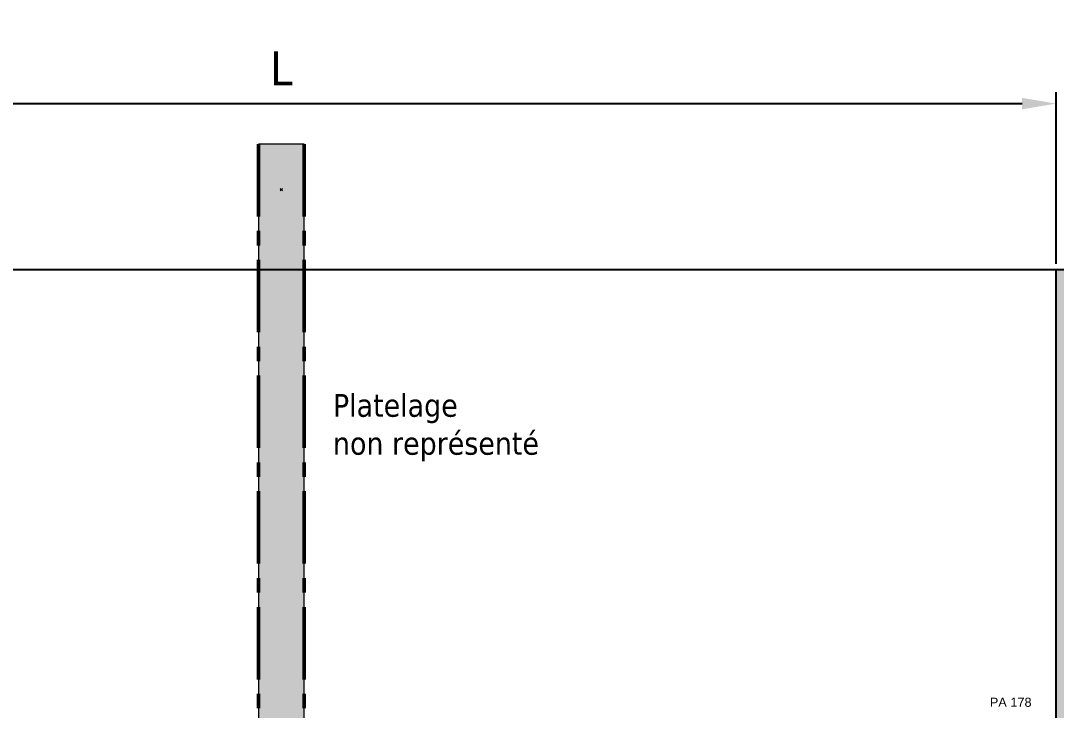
# Model space of a CAD drawing. Header units: millimetres. Extents: x -20000 to 230000, y -17405 to 25402.
# Drawn here: x 114903.1 to 115357.5, y -5775.6 to -5472.9 of the extents above; entities that cross this region are included whole.
import ezdxf
from ezdxf.enums import TextEntityAlignment as Align

# ---------------------------------------------------------------- set-up
doc = ezdxf.new("R2010")
doc.units = ezdxf.units.MM
doc.header["$PDMODE"] = 35
doc.header["$PDSIZE"] = 0.5
doc.linetypes.add('AXES', pattern=[50.8, 31.75, -6.35, 6.35, -6.35])
doc.layers.get('0').update_dxf_attribs({"lineweight": 13})
doc.layers.get('Defpoints').update_dxf_attribs({"true_color": 0xc2a584})
doc.layers.add('0 - Invisible', color=43, linetype='Continuous', lineweight=0, plot=False)
for name, color, linetype, lineweight in [('1 - Axe', 1, 'AXES', 0), ('1 - BETON', 251, 'Continuous', 25), ('1 - Cotation', 32, 'Continuous', 13), ('1 - Texte', 7, 'Continuous', 13)]:
    doc.layers.add(name, color=color, linetype=linetype, lineweight=lineweight)
doc.layers.add('1 - Cache', color=7, linetype='Continuous', lineweight=0, true_color=0xffffff)
doc.styles.get("Standard").update_dxf_attribs({"font": 'ARIALUNI.TTF'})
doc.styles.add('Texte Poralu', font='tahomabd.ttf')
doc.dimstyles.new('100 - 1000', dxfattribs={"dimtxt": 15, "dimasz": 15, "dimexe": 5, "dimexo": 2.5, "dimgap": 8, "dimtad": 1, "dimdec": 1, "dimtxsty": 'Texte Poralu', "dimcen": 10, "dimazin": 0, "dimtfac": 1, "dimtdec": 1, "dimtmove": 0, "dimatfit": 3, "dimfxl": 1, "dimarcsym": 0})
doc.dimstyles.new('30 - 1000', dxfattribs={"dimtxt": 10, "dimasz": 10, "dimexe": 5, "dimexo": 2.5, "dimgap": 5, "dimtad": 1, "dimdec": 1, "dimtxsty": 'Texte Poralu', "dimcen": 5, "dimazin": 0, "dimtfac": 1, "dimtdec": 1, "dimtmove": 0, "dimatfit": 3, "dimfxl": 1, "dimarcsym": 0})

# ---------------------------------------------------------------- blocks, each defined once
blk = doc.blocks.new('*U470')
for tag, p in [('PA1', (-320, 123)), ('PA2', (320, 123))]:
    blk.add_attdef(tag, text='', height=4).set_placement(p, align=Align.MIDDLE_CENTER)
blk = doc.blocks.new('*D937')
at = {"layer": '1 - Cotation', "color": 0, "lineweight": -2, "transparency": 16777216}
for p, q in [((114677.5, -5579.57), (114677.5, -5504.26)), ((115357.5, -5579.57), (115357.5, -5504.26)), ((114692.5, -5509.26), (115342.5, -5509.26))]:
    blk.add_line(p, q, dxfattribs=at)
at = {"layer": '1 - Cotation', "color": 0, "transparency": 16777216}
for points in [[(114692.5, -5506.76), (114692.5, -5511.76), (114677.5, -5509.26)], [(115342.5, -5506.76), (115342.5, -5511.76), (115357.5, -5509.26)]]:
    blk.add_solid(points, dxfattribs=at)
at = {"layer": 'Defpoints', "color": 0, "transparency": 16777216}
for p in [(115357.5, -5509.26), (114677.5, -5582.07), (115357.5, -5582.07)]:
    blk.add_point(p, dxfattribs=at)
at = {"layer": '1 - Cotation', "color": 0, "transparency": 16777216, "insert": (115017.5, -5493.76), "char_height": 15, "attachment_point": 5, "style": 'Texte Poralu'}
blk.add_mtext('L', dxfattribs=at)
blk = doc.blocks.new('*U414')
at = {"layer": '1 - Cache'}
blk.add_hatch(color=256, dxfattribs=at).paths.add_polyline_path([(-10, 20), (-10, -550), (10, -550), (10, 20)])
at = {"layer": '0 - Invisible'}
blk.add_lwpolyline([(-10, 20), (-10, -550), (10, -550), (10, 20)], close=True, dxfattribs=at)
for p in [(0, 0), (0, -530)]:
    blk.add_point(p, dxfattribs=at)
at = {"layer": '1 - Axe', "lineweight": 50}
for p, q in [((-10, 20), (-10, -550)), ((10, 20), (10, -550))]:
    blk.add_line(p, q, dxfattribs=at)
blk = doc.blocks.new('*U498')
at = {"layer": '1 - BETON'}
h = blk.add_hatch(dxfattribs=at)
h.set_pattern_fill('AR-SAND', color=256, scale=0.1)
h.set_pattern_definition([(37.5, (50, -60), (-0.160003, 4.89413), [0, -3.8608, 0, -4.318, 0, -4.1275]), (7.5, (50, -60), (4.49523, 7.16825), [0, -2.0828, 0, -3.4798, 0, -1.3335]), (327.5, (46.8757, -60), (7.909924, 0.01437), [0, -1.27, 0, -4.572, 0, -5.969]), (317.5, (46.876, -60), (7.63556, 2.2293), [0, -0.635, 0, -2.9972, 0, -3.429])])
h.paths.add_polyline_path([(-150, 10), (-150, 0), (0, 0), (0, -260), (10, -260), (10, 10)])
at = {"layer": '0 - Invisible'}
blk.add_lwpolyline([(-150, 10), (-150, 0)], dxfattribs=at)
at = {"layer": '1 - BETON'}
blk.add_lwpolyline([(-150, 0), (0, 0), (0, -260), (10, -260), (10, 10), (-150, 10)], dxfattribs=at)
blk = doc.blocks.new('*D931')
at = {"layer": 'Defpoints', "color": 0, "lineweight": -2, "transparency": 16777216}
blk.add_line((115020, -3615.67), (115055.99, -3615.67), dxfattribs=at)
at = {"layer": 'Defpoints', "color": 0, "transparency": 16777216}
for p in [(115017.5, -3615.67), (115017.5, -3615.67), (110000, -6005.67)]:
    blk.add_point(p, dxfattribs=at)
at = {"layer": 'Defpoints', "color": 0, "transparency": 16777216, "insert": (115039.25, -3605.46), "char_height": 10, "attachment_point": 5, "style": 'Texte Poralu'}
blk.add_mtext('2390', dxfattribs=at)
blk = doc.blocks.new('*D932')
at = {"layer": 'Defpoints', "color": 0, "lineweight": -2, "transparency": 16777216}
blk.add_line((115420, -3505.67), (115455.99, -3505.67), dxfattribs=at)
at = {"layer": 'Defpoints', "color": 0, "transparency": 16777216}
for p in [(115417.5, -3505.67), (115417.5, -3505.67), (110000, -6005.67)]:
    blk.add_point(p, dxfattribs=at)
at = {"layer": 'Defpoints', "color": 0, "transparency": 16777216, "insert": (115439.25, -3495.46), "char_height": 10, "attachment_point": 5, "style": 'Texte Poralu'}
blk.add_mtext('2500', dxfattribs=at)

msp = doc.modelspace()

# ---------------------------------------------------------------- linework, layer by layer
at = {"layer": 'Defpoints', "ltscale": 2}
msp.add_line((114677.5, -5582.07), (115357.5, -5582.07), dxfattribs=at)

# ---------------------------------------------------------------- block references
msp.add_blockref('*U414', (115017.5, -5547.07))
at = {"xscale": -1, "rotation": 8.128960704567589e-07}
msp.add_blockref('*U498', (115367.5, -5592.07), dxfattribs=at)
ref = msp.add_blockref('*U470', (115017.5, -5895.07))
ref.add_attrib('PA2', 'PA 178', dxfattribs={"height": 4}).set_placement((115337.5, -5772.07), align=Align.MIDDLE_CENTER)

# ---------------------------------------------------------------- texts
at = {"layer": '1 - Texte', "insert": (115040.14, -5666.26), "char_height": 10, "attachment_point": 7, "style": 'Texte Poralu'}
msp.add_mtext_dynamic_manual_height_columns('Platelage\\Pnon représenté', width=246.6859, gutter_width=300, heights=[0], dxfattribs=at)

# ---------------------------------------------------------------- dimensions: what is measured, and where the dimension line sits
at = {"layer": '1 - Cotation'}
dim = msp.add_linear_dim(base=(115357.5, -5509.26), p1=(114677.5, -5582.07), p2=(115357.5, -5582.07), text='L', dimstyle='100 - 1000', dxfattribs=at)
dim.commit()
dim.dimension.update_dxf_attribs({"geometry": '*D937', "text_midpoint": (115017.5, -5493.76)})
at = {"layer": 'Defpoints'}
for feature_location, picture, middle in [((115417.5, -3505.67), '*D932', (115439.25, -3495.46)), ((115017.5, -3615.67), '*D931', (115039.25, -3605.46))]:
    dim = msp.add_ordinate_dim(feature_location=feature_location, offset=(0, 0), dtype=0, origin=(110000, -6005.67), dimstyle='30 - 1000', dxfattribs=at)
    dim.commit()
    dim.dimension.update_dxf_attribs({"geometry": picture, "text_midpoint": middle})

doc.saveas('drawing.dxf')
